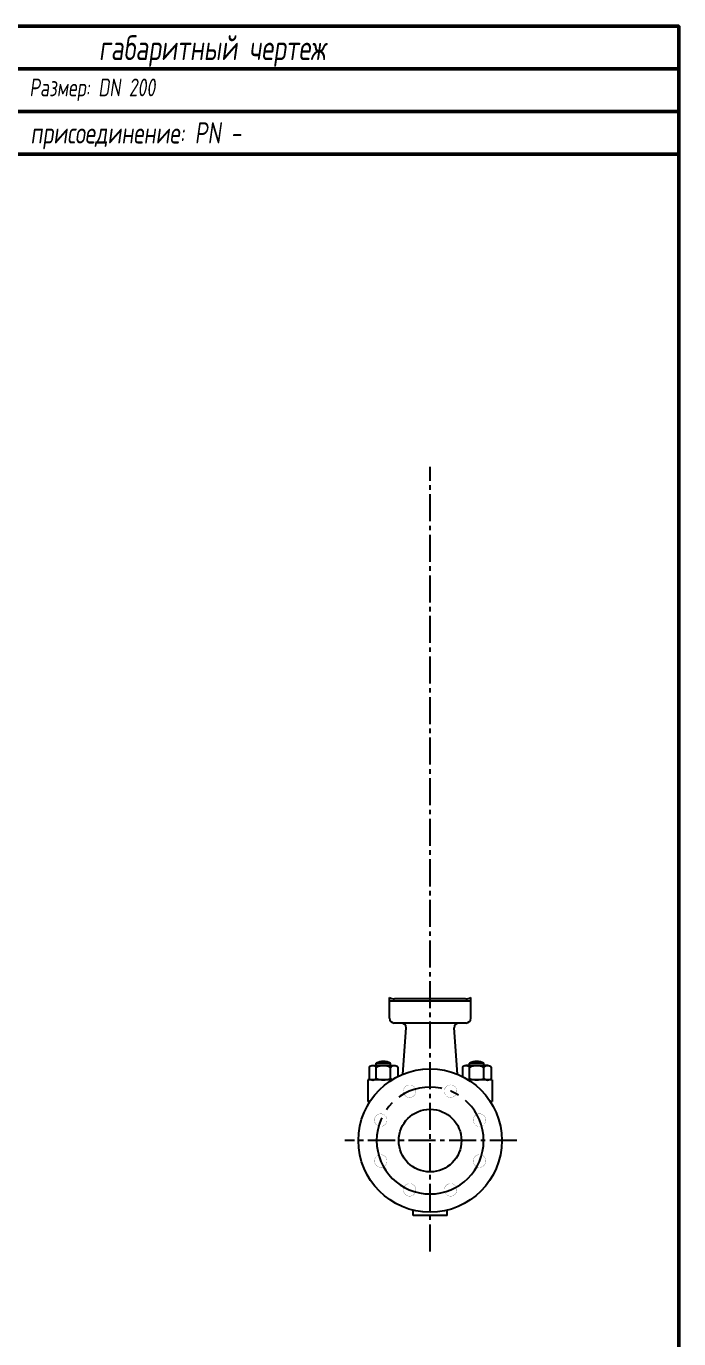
# Model space of a CAD drawing. Header units: millimetres. Extents: x 0 to 185, y 0 to 287.
# Drawn here: x 93.1 to 185, y 102.1 to 287 of the extents above; entities that cross this region are included whole.
import ezdxf

# ---------------------------------------------------------------- set-up
doc = ezdxf.new("R2010")
doc.units = ezdxf.units.MM
doc.linetypes.add('CENTER', pattern=[50.8, 31.75, -6.35, 6.35, -6.35])
doc.linetypes.add('CENTER2', pattern=[28.575, 19.05, -3.175, 3.175, -3.175])
doc.layers.add('Center', color=5, linetype='CENTER2')
doc.styles.add('ADRF1', font='romans.shx', dxfattribs={"width": 0.7, "oblique": 8})
doc.styles.add('GOST 2.304', font='CS_Gost2304.shx')

# ---------------------------------------------------------------- blocks, each defined once
blk = doc.blocks.new('Рамка')
at = {"lineweight": 50}
for p, q in [((0, 281), (185, 281)), ((0, 281), (185, 281)), ((0, 281), (185, 281)), ((0, 281), (185, 281)), ((0, 281), (185, 281)), ((0, 281), (185, 281)), ((0, 275), (185, 275)), ((0, 275), (185, 275)), ((0, 275), (185, 275)), ((0, 275), (185, 275)), ((0, 275), (185, 275)), ((0, 275), (185, 275)), ((0, 269), (185, 269)), ((0, 269), (185, 269)), ((0, 269), (185, 269)), ((0, 269), (185, 269)), ((0, 269), (185, 269)), ((0, 269), (185, 269))]:
    blk.add_line(p, q, dxfattribs=at)
blk.add_lwpolyline([(0, 0), (185, 0), (185, 287), (0, 287)], close=True, dxfattribs=at)
blk.add_lwpolyline([(0, 0), (185, 0), (185, 287), (0, 287)], close=True, dxfattribs=at)
blk.add_lwpolyline([(0, 0), (185, 0), (185, 287), (0, 287)], close=True, dxfattribs=at)
blk.add_lwpolyline([(0, 0), (185, 0), (185, 287), (0, 287)], close=True, dxfattribs=at)
blk.add_lwpolyline([(0, 0), (185, 0), (185, 287), (0, 287)], close=True, dxfattribs=at)
blk.add_lwpolyline([(0, 0), (185, 0), (185, 287), (0, 287)], close=True, dxfattribs=at)
at = {"lineweight": 50, "insert": (92.5, 283.5), "char_height": 3.5, "width": 181.3294, "attachment_point": 5, "style": 'ADRF1'}
blk.add_mtext('                                 габаритный чертеж', dxfattribs=at)
blk.add_mtext('                                 габаритный чертеж', dxfattribs=at)
blk.add_mtext('                                 габаритный чертеж', dxfattribs=at)
blk.add_mtext('                                 габаритный чертеж', dxfattribs=at)
blk.add_mtext('                                 габаритный чертеж', dxfattribs=at)
blk.add_mtext('                                 габаритный чертеж', dxfattribs=at)
at = {"style": 'ADRF1', "oblique": 8, "width": 0.7}
for tag, p, height in [('MOD_C', (1.07, 276.84), 2.5), ('SIZE', (93.57, 277.13), 2.5), ('MOD_P', (1.11, 270.97), 2.5), ('PN', (93.72, 270.48), 3), ('MAS', (1.55, 25.3), 2.5), ('CUS', (1.26, 19.17), 2.5), ('CON', (1.74, 13.43), 2.5), ('INS', (2.28, 8.21), 2.5), ('POS', (1.77, 2.16), 2.5)]:
    blk.add_attdef(tag, p, '', height=height, dxfattribs=at)
at = {"style": 'GOST 2.304'}
for tag, p in [('PART_1', (8.96, 60.47)), ('PART_2', (9.01, 55.54)), ('PART_3', (8.98, 50.63)), ('PART_4', (9, 45.78)), ('PART_5', (9.02, 40.87)), ('PART_6', (8.98, 36.01))]:
    blk.add_attdef(tag, p, '', height=3, dxfattribs=at)
blk = doc.blocks.new('Клапан_слева')
at = {"ltscale": 0.5}
for p, q in [((-5.73, -2.74), (-5.73, 0.18)), ((-5.73, -2.74), (-5.73, 0.18)), ((5.72, -0.34), (5.72, 0.18)), ((5.72, -0.34), (5.72, 0.18)), ((5.72, -0.34), (-5.73, -0.34)), ((5.72, -0.34), (-5.73, -0.34)), ((5.72, -2.74), (5.72, -0.34)), ((5.72, -2.74), (5.72, -0.34)), ((5.05, -3.42), (-5.05, -3.42)), ((5.05, -3.42), (-5.05, -3.42)), ((-3.85, -10.63), (-3.37, -4.09)), ((-3.85, -10.63), (-3.37, -4.09)), ((3.84, -10.63), (3.36, -4.09)), ((3.84, -10.63), (3.36, -4.09)), ((-7.58, -9.09), (-5.56, -9.09)), ((-7.58, -9.42), (-7.58, -9.09)), ((-7.58, -9.09), (-5.56, -9.09)), ((-7.58, -9.42), (-7.58, -9.09)), ((-5.56, -9.42), (-5.56, -9.09)), ((-5.56, -9.42), (-5.56, -9.09)), ((7.57, -9.09), (5.55, -9.09)), ((5.55, -9.42), (5.55, -9.09)), ((7.57, -9.09), (5.55, -9.09)), ((5.55, -9.42), (5.55, -9.09)), ((7.57, -9.42), (7.57, -9.09)), ((7.57, -9.42), (7.57, -9.09)), ((-8.59, -9.65), (-8.59, -11.21)), ((-8.59, -9.65), (-8.59, -11.21)), ((-8.11, -9.42), (-5.03, -9.42)), ((-8.11, -9.42), (-5.03, -9.42)), ((-7.58, -11.21), (-7.58, -9.65)), ((-7.58, -11.21), (-7.58, -9.65)), ((-5.56, -11.21), (-5.56, -9.65)), ((-5.56, -11.21), (-5.56, -9.65)), ((-4.54, -9.65), (-4.54, -10.95)), ((-4.54, -9.65), (-4.54, -10.95)), ((4.54, -9.65), (4.54, -10.95)), ((4.54, -9.65), (4.54, -10.95)), ((8.1, -9.42), (5.02, -9.42)), ((8.1, -9.42), (5.02, -9.42)), ((5.55, -11.21), (5.55, -9.65)), ((5.55, -11.21), (5.55, -9.65)), ((7.57, -11.21), (7.57, -9.65)), ((7.57, -11.21), (7.57, -9.65)), ((8.58, -9.65), (8.58, -11.21)), ((8.58, -9.65), (8.58, -11.21)), ((-8.75, -11.44), (-8.75, -14.47)), ((-5.42, -11.44), (-8.75, -11.44)), ((-8.75, -11.44), (-8.75, -14.47)), ((-5.42, -11.44), (-8.75, -11.44)), ((8.75, -11.44), (5.41, -11.44)), ((8.75, -11.44), (5.41, -11.44)), ((8.75, -11.44), (8.75, -14.47)), ((8.75, -11.44), (8.75, -14.47)), ((-8.75, -14.47), (-8.47, -14.47)), ((-8.75, -14.47), (-8.47, -14.47)), ((8.47, -14.47), (8.75, -14.47)), ((8.47, -14.47), (8.75, -14.47))]:
    blk.add_line(p, q, dxfattribs=at)
at = {"linetype": 'Continuous'}
for p, q in [((5, 0), (-5.01, 0)), ((5, 0), (-5.01, 0)), ((2.4, -30.54), (-2.4, -30.54)), ((2.4, -30.54), (-2.4, -30.54))]:
    blk.add_line(p, q, dxfattribs=at)
for p, q in [((-2.4, -30.54), (-2.4, -29.78)), ((-2.4, -30.54), (-2.4, -29.78)), ((2.4, -30.54), (2.4, -29.78)), ((2.4, -30.54), (2.4, -29.78))]:
    blk.add_line(p, q)
at = {"const_width": 0.0269}
for points in [[(-3.77, -13.02, 1), (-2, -13.02, 1)], [(-3.77, -13.02, 1), (-2, -13.02, 1)], [(1.99, -13.02, 1), (3.76, -13.02, 1)], [(1.99, -13.02, 1), (3.76, -13.02, 1)], [(-7.84, -17.09, 1), (-6.07, -17.09, 1)], [(-7.84, -17.09, 1), (-6.07, -17.09, 1)], [(6.06, -17.09, 1), (7.84, -17.09, 1)], [(6.06, -17.09, 1), (7.84, -17.09, 1)], [(-7.84, -22.85, 1), (-6.07, -22.85, 1)], [(-7.84, -22.85, 1), (-6.07, -22.85, 1)], [(6.06, -22.85, 1), (7.84, -22.85, 1)], [(6.06, -22.85, 1), (7.84, -22.85, 1)], [(-3.77, -26.92, 1), (-2, -26.92, 1)], [(-3.77, -26.92, 1), (-2, -26.92, 1)], [(1.99, -26.92, 1), (3.76, -26.92, 1)], [(1.99, -26.92, 1), (3.76, -26.92, 1)]]:
    blk.add_lwpolyline(points, format="xyb", close=True, dxfattribs=at)
for radius in [10.1, 10.1, 4.41, 4.41]:
    blk.add_circle((0, -19.97), radius)
for centre, start, end in [((-5.01, 1.5), 241.6719, 270.2219), ((-5.01, 1.5), 241.6719, 270.2219), ((5.01, 1.5), 269.7781, 298.3281), ((5.01, 1.5), 269.7781, 298.3281)]:
    blk.add_arc(centre, 1.5, start, end)
at = {"ltscale": 0.5}
for centre, radius, start, end in [((-5.05, -2.74), 0.673, 180, 270), ((-5.05, -2.74), 0.673, 180, 270), ((-4.04, -4.09), 0.673, 0, 90), ((-4.04, -4.09), 0.673, 0, 90), ((4.04, -4.09), 0.673, 90, 180), ((4.04, -4.09), 0.673, 90, 180), ((5.05, -2.74), 0.673, 270, 0), ((5.05, -2.74), 0.673, 270, 0), ((-6.57, -10.92), 2.09, 61.1411, 118.8589), ((-6.57, -10.92), 2.09, 61.1411, 118.8589), ((6.56, -10.92), 2.09, 61.1411, 118.8589), ((6.56, -10.92), 2.09, 61.1411, 118.8589), ((-8.08, -10.1), 0.672, 41.0949, 138.9051), ((-8.08, -10.1), 0.672, 41.0949, 138.9051), ((-6.57, -11.76), 2.33, 64.3525, 115.6475), ((-6.57, -11.76), 2.33, 64.3525, 115.6475), ((-5.05, -10.1), 0.672, 41.0949, 138.9051), ((-5.05, -10.1), 0.672, 41.0949, 138.9051), ((5.04, -10.1), 0.672, 41.0949, 138.9051), ((5.04, -10.1), 0.672, 41.0949, 138.9051), ((6.56, -11.76), 2.33, 64.3525, 115.6475), ((6.56, -11.76), 2.33, 64.3525, 115.6475), ((8.08, -10.1), 0.672, 41.0949, 138.9051), ((8.08, -10.1), 0.672, 41.0949, 138.9051), ((-8.08, -10.77), 0.672, 221.0949, 318.9051), ((-8.08, -10.77), 0.672, 221.0949, 318.9051), ((-6.57, -9.11), 2.33, 244.3525, 295.6475), ((-6.57, -9.11), 2.33, 244.3525, 295.6475), ((-5.05, -10.77), 0.672, 221.0949, 246.0159), ((-5.05, -10.77), 0.672, 221.0949, 246.0159), ((5.04, -10.77), 0.672, 293.9841, 318.9051), ((5.04, -10.77), 0.672, 293.9841, 318.9051), ((6.56, -9.11), 2.33, 244.3525, 295.6475), ((6.56, -9.11), 2.33, 244.3525, 295.6475), ((8.08, -10.77), 0.672, 221.0949, 318.9051), ((8.08, -10.77), 0.672, 221.0949, 318.9051)]:
    blk.add_arc(centre, radius, start, end, dxfattribs=at)
at = {"linetype": 'CENTER'}
blk.add_arc((0, -19.97), 7.53, 180, 0, dxfattribs=at)
blk.add_arc((0, -19.97), 7.53, 180, 0, dxfattribs=at)
at = {"layer": 'Center', "ltscale": 0.2}
for p, q in [((0, -35.6), (0, 74.94)), ((12.2, -19.97), (-12, -19.97)), ((12.2, -19.97), (-12, -19.97))]:
    blk.add_line(p, q, dxfattribs=at)
at = {"layer": 'Center', "linetype": 'CENTER', "ltscale": 0.2}
blk.add_arc((0, -19.97), 7.53, 0, 180, dxfattribs=at)
blk.add_arc((0, -19.97), 7.53, 0, 180, dxfattribs=at)

msp = doc.modelspace()

# ---------------------------------------------------------------- block references
ref = msp.add_blockref('Рамка', (0, 0))
ref.add_attrib('SIZE', 'Размер: DN 200', (93.57, 277.13), dxfattribs={"height": 2.5, "style": 'ADRF1', "oblique": 8, "width": 0.7})
ref.add_attrib('PN', 'присоединение: PN -', (93.72, 270.48), dxfattribs={"height": 3, "style": 'ADRF1', "oblique": 8, "width": 0.7})
msp.add_blockref('Клапан_слева', (150, 150))

doc.saveas('drawing.dxf')
